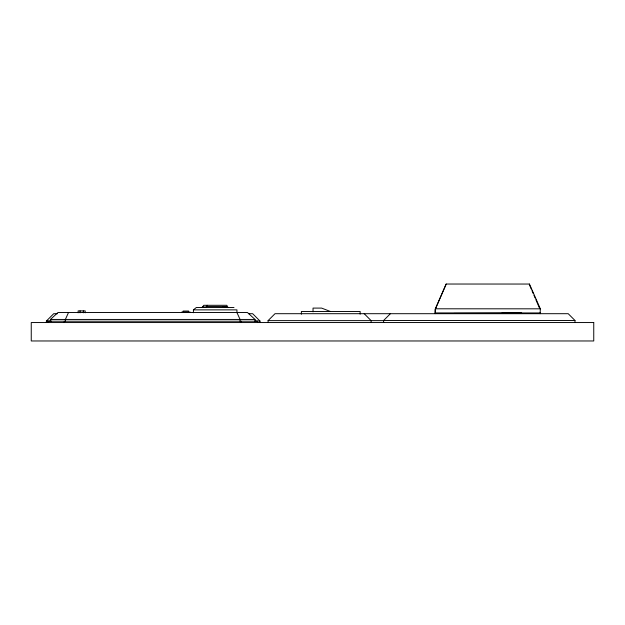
<?xml version="1.0" encoding="UTF-8"?>
<svg xmlns="http://www.w3.org/2000/svg" width="625" height="625" viewBox="0 0 625 625"><rect width="100%" height="100%" fill="white"/><g stroke="black" fill="none" stroke-linecap="round" stroke-linejoin="round"><path stroke-width="0.94" d="M540.328 308.82L435.367 308.797L435.172 309.555L435.164 313.68L435.367 308.797L446.18 284.031L529.445 284.047L540.328 308.82L540.125 313.703M446.18 284.031L435.555 308.656M529.32 284.523L529.445 284.047M68.508 312.516L65.383 319.445L65.383 321.219M202.289 307.508L203.734 305.297L226.789 305.297L228.062 307.508M205.859 307.508L207.297 305.297M46.375 322.547L46.375 321.047L53.727 313.695L57.625 313.695M268.086 322.547L268.086 320.625L275.016 313.695L568.203 313.695L574.977 320.469L574.977 322.547M383.633 322.547L383.633 320.469L390.406 313.695M50.43 321.219L50.43 319.445L57.984 312.516L247.461 312.516L255.016 319.445L255.016 321.219M193.414 312.742L193.414 309.867L196.344 307.508L234.008 307.508M206.813 306.469L226.633 306.602L222.969 306.469M202.289 306.984L205.859 306.984M193.414 309.867L236.937 309.867L236.937 312.742M181.734 312.078L190.141 312.078M435.367 312.922L540.328 312.945M510 313.453L453.797 313.438L521.695 313.188L511.938 313.453M248.672 313.695L252.633 313.695L259.984 321.047L259.984 322.547M50.43 319.445L255.016 319.445M383.633 320.469L574.977 320.469M268.086 320.625L383.805 320.625M46.375 321.047L51.258 321.047M255.109 321.047L259.984 321.047M330.422 311.484L321.609 308.094L313.031 308.094L313.031 311.844M364.195 313.695L371.117 320.625L371.117 322.547M236.937 312.516L240.062 319.445L240.062 321.219M529.711 285.414L531.25 288.992M532.023 290.789L533.18 293.469M533.953 295.258L535.109 297.945M535.883 299.734L539.359 307.789M360.141 314.211L360.141 311.484L301.383 311.484L301.383 314.211M257.609 322.547L257.609 321.219L47.836 321.219L47.836 322.547M241.141 321.219L241.141 322.547M188.602 312.078L188.602 311.047L183.148 311.047L183.148 312.078M85.203 312.812L85.203 310.898L78.125 310.898L78.125 312.812M83.312 310.898L83.312 312.812M80.07 310.898L80.07 312.812M64.305 321.219L64.305 322.547M501.789 313.297L519.227 313.32L501.789 313.297M593.75 322.547L31.25 322.547L31.25 340.969L593.75 340.969L593.75 322.547"/></g></svg>
